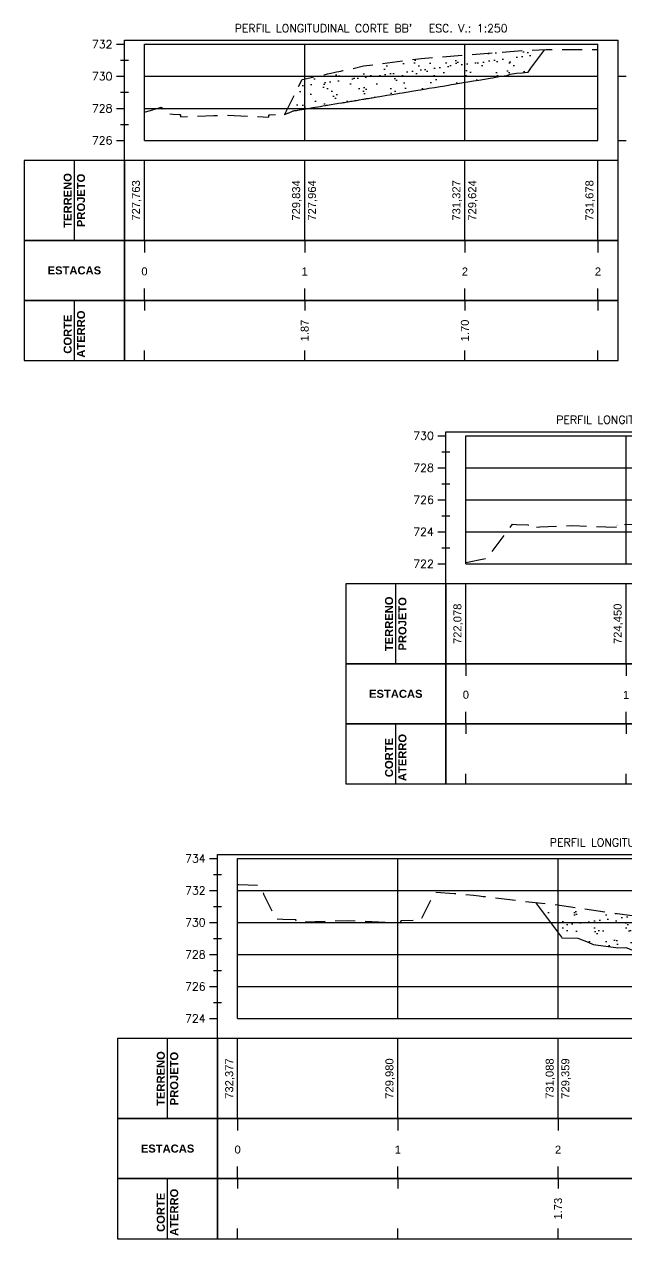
# Model space of a CAD drawing. Header units: millimetres. Extents: x 340454 to 342791, y 6993867 to 6995092.
# Drawn here: x 341146.5 to 341221.7, y 6994940.2 to 6995091.9 of the extents above; entities that cross this region are included whole.
import ezdxf

# ---------------------------------------------------------------- set-up
doc = ezdxf.new("R2010")
doc.units = ezdxf.units.MM
doc.header["$LTSCALE"] = 10
doc.linetypes.add('HIDDEN', pattern=[0.375, 0.25, -0.125])
for name, color, linetype in [('F-SC-HATCH_MATERIAL', 253, 'Continuous'), ('F-VT-CAIXA', 4, 'Continuous'), ('F-VT-COTAS', 2, 'Continuous'), ('F-VT-ESTACA', 4, 'Continuous'), ('F-VT-GREIDE', 6, 'Continuous'), ('F-VT-MALHA', 8, 'Continuous'), ('F-VT-REGUA', 4, 'Continuous'), ('F-VT-TERRENO', 3, 'HIDDEN'), ('F-VT-TITULO', 4, 'Continuous'), ('F-VT-VIEW', 1, 'Continuous')]:
    doc.layers.add(name, color=color, linetype=linetype)
doc.styles.add('ARIAL', font='arial.ttf', dxfattribs={"height": 2})
doc.styles.add('R80', font='romans.shx')

msp = doc.modelspace()

# ---------------------------------------------------------------- hatches: boundary and pattern name
at = {"layer": 'F-SC-HATCH_MATERIAL', "linetype": 'Continuous', "lineweight": -3}
h = msp.add_hatch(dxfattribs=at)
h.set_pattern_fill('AR-SAND', color=30, scale=0.05, style=0)
h.set_pattern_definition([(37.5, (341179.058, 6995080.672), (-0.08, 2.44707), [0, -1.9304, 0, -2.159, 0, -2.06375]), (7.5, (341179.058, 6995080.672), (2.24762, 3.58413), [0, -1.0414, 0, -1.7399, 0, -0.66675]), (327.5, (341177.4959, 6995080.672), (3.95496, 0.00719), [0, -0.635, 0, -2.286, 0, -2.9845]), (317.5, (341177.496, 6995080.672), (3.81778, 1.11465), [0, -0.3175, 0, -1.4986, 0, -1.7145])])
h.paths.add_polyline_path([(341179.06, 6995080.67), (341179.06, 6995080.71), (341179.74, 6995082.08), (341181.21, 6995085), (341181.43, 6995085.05), (341182.19, 6995085.21), (341182.85, 6995085.36), (341183.43, 6995085.49), (341183.94, 6995085.6), (341184.39, 6995085.7), (341184.79, 6995085.79), (341185.16, 6995085.87), (341185.49, 6995085.94), (341185.78, 6995086), (341186.06, 6995086.06), (341186.3, 6995086.12), (341186.53, 6995086.17), (341188.89, 6995086.69), (341196.05, 6995087.62), (341209.03, 6995088.65), (341211.52, 6995088.75), (341209.77, 6995086.41), (341209.41, 6995085.93), (341208.68, 6995085.83), (341207.98, 6995085.79), (341207.16, 6995085.66), (341206.75, 6995085.51), (341206.05, 6995085.4), (341205.34, 6995085.28), (341205.01, 6995085.23), (341204.67, 6995085.17), (341203.96, 6995085.05), (341203.26, 6995084.94), (341202.92, 6995084.88), (341202.59, 6995084.82), (341201.88, 6995084.71), (341201.55, 6995084.65), (341200.84, 6995084.53), (341200.14, 6995084.42), (341199.8, 6995084.36), (341199.46, 6995084.3), (341198.76, 6995084.19), (341198.42, 6995084.13), (341197.72, 6995084.02), (341197.01, 6995083.9), (341196.68, 6995083.84), (341195.97, 6995083.73), (341195.64, 6995083.67), (341194.89, 6995083.55), (341194.44, 6995083.47), (341193.7, 6995083.35), (341193.37, 6995083.29), (341192.46, 6995083.14), (341192.13, 6995083.09), (341191.8, 6995083.03), (341190.89, 6995082.88), (341190.56, 6995082.83), (341189.95, 6995082.73), (341189.89, 6995082.72), (341189.82, 6995082.7), (341189.5, 6995082.65), (341189.42, 6995082.64), (341189.34, 6995082.62), (341189.25, 6995082.61), (341189.18, 6995082.6), (341189.16, 6995082.59), (341189.05, 6995082.58), (341188.92, 6995082.56), (341188.78, 6995082.53), (341188.35, 6995082.46), (341188.19, 6995082.43), (341188, 6995082.4), (341187.79, 6995082.37), (341187.71, 6995082.35), (341187.45, 6995082.31), (341187.37, 6995082.3), (341187.27, 6995082.28), (341186.96, 6995082.23), (341186.85, 6995082.21), (341186.48, 6995082.15), (341186.35, 6995082.13), (341186.2, 6995082.1), (341185.74, 6995082.03), (341185.56, 6995082), (341184.59, 6995081.84), (341184.38, 6995081.8), (341184.26, 6995081.78), (341184.13, 6995081.76), (341183.78, 6995081.7), (341183.47, 6995081.65), (341182.53, 6995081.49), (341181.97, 6995081.4), (341181.18, 6995081.27), (341181.12, 6995081.26), (341180.99, 6995081.24), (341180.87, 6995081.22), (341180.85, 6995081.22), (341180.68, 6995081.19), (341180.63, 6995081.18), (341180.49, 6995081.15), (341180.34, 6995081.13), (341180.26, 6995081.12), (341180.18, 6995081.1), (341180.07, 6995081.09), (341179.47, 6995080.79), (341179.4, 6995080.78), (341179.06, 6995080.65), (341179.06, 6995080.66), (341179.06, 6995080.67), (341179.06, 6995080.67)])
h = msp.add_hatch(dxfattribs=at)
h.set_pattern_fill('AR-SAND', color=30, scale=0.05, style=0)
h.set_pattern_definition([(37.5, (341211.524, 6995088.748), (-0.08, 2.447), [0, -1.9304, 0, -2.159, 0, -2.06375]), (7.5, (341211.524, 6995088.748), (2.2476, 3.584), [0, -1.0414, 0, -1.7399, 0, -0.66675]), (327.5, (341209.962, 6995088.748), (3.955, 0.0072), [0, -0.635, 0, -2.286, 0, -2.9845]), (317.5, (341209.962, 6995088.748), (3.8178, 1.1146), [0, -0.3175, 0, -1.4986, 0, -1.7145])])
h.paths.add_polyline_path([(341211.52, 6995088.75), (341211.52, 6995088.75), (341211.52, 6995088.75)])
h = msp.add_hatch(dxfattribs=at)
h.set_pattern_fill('AR-SAND', color=30, scale=0.05, style=0)
h.set_pattern_definition([(37.5, (341210.3444, 6994982.2123), (-0.08, 2.44707), [0, -1.9304, 0, -2.159, 0, -2.06375]), (7.5, (341210.3444, 6994982.2123), (2.24762, 3.58413), [0, -1.0414, 0, -1.7399, 0, -0.66675]), (327.5, (341208.7823, 6994982.2123), (3.95496, 0.00719), [0, -0.635, 0, -2.286, 0, -2.9845]), (317.5, (341208.7823, 6994982.2123), (3.81778, 1.11465), [0, -0.3175, 0, -1.4986, 0, -1.7145])])
h.paths.add_polyline_path([(341210.34, 6994982.21), (341212.18, 6994982.02), (341224.57, 6994980.26), (341229.32, 6994979.26), (341229.59, 6994979.2), (341229.85, 6994979.15), (341246.58, 6994975.96), (341246.74, 6994975.92), (341246.9, 6994975.88), (341247.07, 6994975.84), (341247.24, 6994975.79), (341247.41, 6994975.75), (341247.57, 6994975.71), (341247.74, 6994975.66), (341247.91, 6994975.62), (341248.08, 6994975.58), (341248.25, 6994975.53), (341248.42, 6994975.49), (341248.59, 6994975.45), (341248.76, 6994975.4), (341248.93, 6994975.36), (341249.1, 6994975.32), (341249.27, 6994975.27), (341249.44, 6994975.23), (341249.61, 6994975.18), (341249.78, 6994975.14), (341249.96, 6994975.1), (341250.13, 6994975.05), (341250.3, 6994975.01), (341250.47, 6994974.96), (341250.64, 6994974.92), (341250.81, 6994974.88), (341250.98, 6994974.83), (341251.15, 6994974.79), (341251.33, 6994974.75), (341251.5, 6994974.7), (341251.67, 6994974.66), (341251.84, 6994974.61), (341252.01, 6994974.57), (341252.18, 6994974.53), (341252.35, 6994974.48), (341252.52, 6994974.44), (341252.69, 6994974.4), (341252.86, 6994974.36), (341253.03, 6994974.31), (341253.2, 6994974.27), (341253.36, 6994974.23), (341253.53, 6994974.19), (341253.7, 6994974.15), (341253.87, 6994974.11), (341254.04, 6994974.07), (341254.2, 6994974.03), (341254.37, 6994973.99), (341254.54, 6994973.95), (341254.7, 6994973.91), (341254.87, 6994973.87), (341255.03, 6994973.83), (341255.2, 6994973.79), (341255.59, 6994973.71), (341254.32, 6994973.71), (341253.42, 6994973.71), (341252.35, 6994973.71), (341251.44, 6994973.71), (341250.37, 6994973.71), (341249.47, 6994973.71), (341248.39, 6994973.71), (341247.49, 6994973.71), (341246.41, 6994973.71), (341245.51, 6994973.71), (341244.44, 6994973.71), (341243.53, 6994973.71), (341242.63, 6994973.71), (341241.56, 6994973.71), (341240.65, 6994973.71), (341230.71, 6994973.71), (341230.71, 6994973.71), (341230.71, 6994973.71), (341228.8, 6994974.01), (341227.62, 6994974.2), (341221.61, 6994976.59), (341220.54, 6994976.53), (341220.35, 6994976.57), (341217.56, 6994976.96), (341216.91, 6994977.23), (341215.64, 6994977.76), (341213.66, 6994977.8), (341213.63, 6994977.8), (341213.57, 6994977.88)])

# ---------------------------------------------------------------- linework, layer by layer
at = {"layer": 'F-VT-CAIXA', "color": 140, "linetype": 'Continuous', "lineweight": -3}
for p, q in [((341159.03, 6995074.9), (341159.03, 6995089.9)), ((341159.03, 6995089.9), (341220.64, 6995089.9)), ((341220.64, 6995074.9), (341220.64, 6995089.9)), ((341158.03, 6995089.4), (341159.03, 6995089.4)), ((341158.53, 6995087.4), (341159.53, 6995087.4)), ((341158.03, 6995085.4), (341159.03, 6995085.4)), ((341220.64, 6995085.4), (341221.64, 6995085.4)), ((341158.53, 6995083.4), (341159.53, 6995083.4)), ((341158.03, 6995081.4), (341159.03, 6995081.4)), ((341158.53, 6995079.4), (341159.53, 6995079.4)), ((341158.03, 6995077.4), (341159.03, 6995077.4)), ((341220.64, 6995077.4), (341221.64, 6995077.4)), ((341199.15, 6995022.01), (341199.15, 6995041.01)), ((341199.15, 6995041.01), (341260.76, 6995041.01)), ((341198.15, 6995040.51), (341199.15, 6995040.51)), ((341198.65, 6995038.51), (341199.65, 6995038.51)), ((341198.15, 6995036.51), (341199.15, 6995036.51)), ((341198.65, 6995034.51), (341199.65, 6995034.51)), ((341198.15, 6995032.51), (341199.15, 6995032.51)), ((341198.65, 6995030.51), (341199.65, 6995030.51)), ((341198.15, 6995028.51), (341199.15, 6995028.51)), ((341198.65, 6995026.51), (341199.65, 6995026.51)), ((341198.15, 6995024.51), (341199.15, 6995024.51)), ((341170.66, 6994965.21), (341170.66, 6994988.21)), ((341170.66, 6994988.21), (341287.39, 6994988.21)), ((341169.66, 6994987.71), (341170.66, 6994987.71)), ((341170.16, 6994985.71), (341171.16, 6994985.71)), ((341169.66, 6994983.71), (341170.66, 6994983.71)), ((341170.16, 6994981.71), (341171.16, 6994981.71)), ((341169.66, 6994979.71), (341170.66, 6994979.71)), ((341170.16, 6994977.71), (341171.16, 6994977.71)), ((341169.66, 6994975.71), (341170.66, 6994975.71)), ((341170.16, 6994973.71), (341171.16, 6994973.71)), ((341169.66, 6994971.71), (341170.66, 6994971.71)), ((341170.16, 6994969.71), (341171.16, 6994969.71)), ((341169.66, 6994967.71), (341170.66, 6994967.71))]:
    msp.add_line(p, q, dxfattribs=at)
for points in [[(341159.03, 6995064.9), (341159.03, 6995074.9), (341146.53, 6995074.9), (341146.53, 6995064.9)], [(341159.03, 6995064.9), (341220.64, 6995064.9), (341220.64, 6995074.9), (341159.03, 6995074.9)], [(341159.03, 6995057.4), (341159.03, 6995064.9), (341146.53, 6995064.9), (341146.53, 6995057.4)], [(341159.03, 6995057.4), (341220.64, 6995057.4), (341220.64, 6995064.9), (341159.03, 6995064.9)], [(341159.03, 6995049.9), (341159.03, 6995057.4), (341146.53, 6995057.4), (341146.53, 6995049.9)], [(341159.03, 6995049.9), (341220.64, 6995049.9), (341220.64, 6995057.4), (341159.03, 6995057.4)], [(341199.15, 6995012.01), (341199.15, 6995022.01), (341186.65, 6995022.01), (341186.65, 6995012.01)], [(341199.15, 6995012.01), (341260.76, 6995012.01), (341260.76, 6995022.01), (341199.15, 6995022.01)], [(341199.15, 6995004.51), (341199.15, 6995012.01), (341186.65, 6995012.01), (341186.65, 6995004.51)], [(341199.15, 6995004.51), (341260.76, 6995004.51), (341260.76, 6995012.01), (341199.15, 6995012.01)], [(341199.15, 6994997.01), (341199.15, 6995004.51), (341186.65, 6995004.51), (341186.65, 6994997.01)], [(341199.15, 6994997.01), (341260.76, 6994997.01), (341260.76, 6995004.51), (341199.15, 6995004.51)], [(341170.66, 6994955.21), (341170.66, 6994965.21), (341158.16, 6994965.21), (341158.16, 6994955.21)], [(341170.66, 6994955.21), (341287.39, 6994955.21), (341287.39, 6994965.21), (341170.66, 6994965.21)], [(341170.66, 6994947.71), (341170.66, 6994955.21), (341158.16, 6994955.21), (341158.16, 6994947.71)], [(341170.66, 6994947.71), (341287.39, 6994947.71), (341287.39, 6994955.21), (341170.66, 6994955.21)], [(341170.66, 6994940.21), (341170.66, 6994947.71), (341158.16, 6994947.71), (341158.16, 6994940.21)], [(341170.66, 6994940.21), (341287.39, 6994940.21), (341287.39, 6994947.71), (341170.66, 6994947.71)]]:
    msp.add_3dface(points, dxfattribs=at)
at = {"layer": 'F-VT-COTAS', "color": 7, "linetype": 'Continuous', "lineweight": -3}
for p, q in [((341161.53, 6995064.9), (341161.53, 6995074.9)), ((341181.53, 6995064.9), (341181.53, 6995074.9)), ((341201.53, 6995064.9), (341201.53, 6995074.9)), ((341218.14, 6995064.9), (341218.14, 6995074.9)), ((341161.53, 6995057.4), (341161.53, 6995056.15)), ((341181.53, 6995057.4), (341181.53, 6995056.15)), ((341201.53, 6995057.4), (341201.53, 6995056.15)), ((341218.14, 6995057.4), (341218.14, 6995056.15)), ((341161.53, 6995049.9), (341161.53, 6995051.15)), ((341181.53, 6995049.9), (341181.53, 6995051.15)), ((341201.53, 6995049.9), (341201.53, 6995051.15)), ((341218.14, 6995049.9), (341218.14, 6995051.15)), ((341201.65, 6995012.01), (341201.65, 6995022.01)), ((341221.65, 6995012.01), (341221.65, 6995022.01)), ((341201.65, 6995004.51), (341201.65, 6995003.26)), ((341221.65, 6995004.51), (341221.65, 6995003.26)), ((341201.65, 6994997.01), (341201.65, 6994998.26)), ((341221.65, 6994997.01), (341221.65, 6994998.26)), ((341173.16, 6994955.21), (341173.16, 6994965.21)), ((341193.16, 6994955.21), (341193.16, 6994965.21)), ((341213.16, 6994955.21), (341213.16, 6994965.21)), ((341173.16, 6994947.71), (341173.16, 6994946.46)), ((341193.16, 6994947.71), (341193.16, 6994946.46)), ((341213.16, 6994947.71), (341213.16, 6994946.46)), ((341173.16, 6994940.21), (341173.16, 6994941.46)), ((341193.16, 6994940.21), (341193.16, 6994941.46)), ((341213.16, 6994940.21), (341213.16, 6994941.46))]:
    msp.add_line(p, q, dxfattribs=at)
at = {"layer": 'F-VT-ESTACA', "color": 7, "linetype": 'Continuous', "lineweight": -3}
for p, q in [((341161.53, 6995064.9), (341161.53, 6995063.4)), ((341181.53, 6995064.9), (341181.53, 6995063.4)), ((341201.53, 6995064.9), (341201.53, 6995063.4)), ((341218.14, 6995064.9), (341218.14, 6995063.4)), ((341161.53, 6995057.4), (341161.53, 6995058.9)), ((341181.53, 6995057.4), (341181.53, 6995058.9)), ((341201.53, 6995057.4), (341201.53, 6995058.9)), ((341218.14, 6995057.4), (341218.14, 6995058.9)), ((341201.65, 6995012.01), (341201.65, 6995010.51)), ((341221.65, 6995012.01), (341221.65, 6995010.51)), ((341201.65, 6995004.51), (341201.65, 6995006.01)), ((341221.65, 6995004.51), (341221.65, 6995006.01)), ((341173.16, 6994955.21), (341173.16, 6994953.71)), ((341193.16, 6994955.21), (341193.16, 6994953.71)), ((341213.16, 6994955.21), (341213.16, 6994953.71)), ((341173.16, 6994947.71), (341173.16, 6994949.21)), ((341193.16, 6994947.71), (341193.16, 6994949.21)), ((341213.16, 6994947.71), (341213.16, 6994949.21))]:
    msp.add_line(p, q, dxfattribs=at)
at = {"layer": 'F-VT-GREIDE', "color": 220, "linetype": 'Continuous', "lineweight": -3, "flags": 128}
for points in [[(341179.06, 6995080.67), (341179.06, 6995080.67), (341179.06, 6995080.67), (341179.06, 6995080.66), (341179.06, 6995080.65), (341179.4, 6995080.78), (341179.47, 6995080.79), (341180.07, 6995081.09), (341180.18, 6995081.1), (341180.26, 6995081.12), (341180.34, 6995081.13), (341180.49, 6995081.15), (341180.63, 6995081.18), (341180.68, 6995081.19), (341180.85, 6995081.22), (341180.87, 6995081.22), (341180.99, 6995081.24), (341181.12, 6995081.26), (341181.18, 6995081.27), (341181.97, 6995081.4), (341182.53, 6995081.49), (341183.47, 6995081.65), (341183.78, 6995081.7), (341184.13, 6995081.76), (341184.26, 6995081.78), (341184.38, 6995081.8), (341184.59, 6995081.84), (341185.56, 6995082), (341185.74, 6995082.03), (341186.2, 6995082.1), (341186.35, 6995082.13), (341186.48, 6995082.15), (341186.85, 6995082.21), (341186.96, 6995082.23), (341187.27, 6995082.28), (341187.37, 6995082.3), (341187.45, 6995082.31), (341187.71, 6995082.35), (341187.79, 6995082.37), (341188, 6995082.4), (341188.19, 6995082.43), (341188.35, 6995082.46), (341188.78, 6995082.53), (341188.92, 6995082.56), (341189.05, 6995082.58), (341189.16, 6995082.59), (341189.18, 6995082.6), (341189.25, 6995082.61), (341189.34, 6995082.62), (341189.42, 6995082.64), (341189.5, 6995082.65), (341189.82, 6995082.7), (341189.89, 6995082.72), (341189.95, 6995082.73), (341190.56, 6995082.83), (341190.89, 6995082.88), (341191.8, 6995083.03), (341192.13, 6995083.09), (341192.46, 6995083.14), (341193.37, 6995083.29), (341193.7, 6995083.35), (341194.44, 6995083.47), (341194.89, 6995083.55), (341195.64, 6995083.67), (341195.97, 6995083.73), (341196.68, 6995083.84), (341197.01, 6995083.9), (341197.72, 6995084.02), (341198.42, 6995084.13), (341198.76, 6995084.19), (341199.46, 6995084.3), (341199.8, 6995084.36), (341200.14, 6995084.42), (341200.84, 6995084.53), (341201.55, 6995084.65), (341201.88, 6995084.71), (341202.59, 6995084.82), (341202.92, 6995084.88), (341203.26, 6995084.94), (341203.96, 6995085.05), (341204.67, 6995085.17), (341205.01, 6995085.23), (341205.34, 6995085.28), (341206.05, 6995085.4), (341206.75, 6995085.51), (341207.16, 6995085.66), (341207.98, 6995085.79), (341208.68, 6995085.83), (341209.41, 6995085.93), (341209.77, 6995086.41), (341211.52, 6995088.75)], [(341210.34, 6994982.21), (341213.57, 6994977.88), (341213.63, 6994977.8), (341213.66, 6994977.8), (341215.64, 6994977.76), (341216.91, 6994977.23), (341217.56, 6994976.96), (341220.35, 6994976.57), (341220.54, 6994976.53), (341221.61, 6994976.59), (341227.62, 6994974.2)]]:
    msp.add_lwpolyline(points, dxfattribs=at)
at = {"layer": 'F-VT-MALHA', "color": 8, "linetype": 'Continuous', "lineweight": -3}
for p, q in [((341161.53, 6995089.4), (341218.14, 6995089.4)), ((341161.53, 6995077.4), (341161.53, 6995089.4)), ((341181.53, 6995077.4), (341181.53, 6995089.4)), ((341201.53, 6995077.4), (341201.53, 6995089.4)), ((341218.14, 6995077.4), (341218.14, 6995089.4)), ((341161.53, 6995085.4), (341218.14, 6995085.4)), ((341161.53, 6995081.4), (341218.14, 6995081.4)), ((341161.53, 6995077.4), (341218.14, 6995077.4)), ((341201.65, 6995040.51), (341258.26, 6995040.51)), ((341201.65, 6995024.51), (341201.65, 6995040.51)), ((341221.65, 6995024.51), (341221.65, 6995040.51)), ((341201.65, 6995036.51), (341258.26, 6995036.51)), ((341201.65, 6995032.51), (341258.26, 6995032.51)), ((341201.65, 6995028.51), (341258.26, 6995028.51)), ((341201.65, 6995024.51), (341258.26, 6995024.51)), ((341173.16, 6994987.71), (341284.89, 6994987.71)), ((341173.16, 6994967.71), (341173.16, 6994987.71)), ((341193.16, 6994967.71), (341193.16, 6994987.71)), ((341213.16, 6994967.71), (341213.16, 6994987.71)), ((341173.16, 6994983.71), (341284.89, 6994983.71)), ((341173.16, 6994979.71), (341284.89, 6994979.71)), ((341173.16, 6994975.71), (341284.89, 6994975.71)), ((341173.16, 6994971.71), (341284.89, 6994971.71)), ((341173.16, 6994967.71), (341284.89, 6994967.71))]:
    msp.add_line(p, q, dxfattribs=at)
at = {"layer": 'F-VT-TERRENO', "color": 84, "linetype": 'HIDDEN', "lineweight": -3, "flags": 128}
for points in [[(341161.53, 6995080.92), (341161.55, 6995080.93), (341161.66, 6995080.95), (341162.1, 6995081.09), (341162.57, 6995081.23), (341162.63, 6995081.24), (341163.1, 6995081.38), (341163.6, 6995081.54), (341163.6, 6995081.54), (341163.63, 6995081.55), (341163.66, 6995081.49), (341164.04, 6995080.73), (341164.13, 6995080.72), (341165.07, 6995080.68), (341165.85, 6995080.65), (341165.92, 6995080.65), (341165.92, 6995080.65), (341165.97, 6995080.65), (341165.97, 6995080.65), (341165.98, 6995080.64), (341165.99, 6995080.64), (341165.99, 6995080.64), (341165.99, 6995080.64), (341166, 6995080.63), (341166, 6995080.62), (341166, 6995080.62), (341166.01, 6995080.61), (341166.01, 6995080.61), (341166.01, 6995080.61), (341166.01, 6995080.6), (341166.02, 6995080.6), (341166.02, 6995080.58), (341166.02, 6995080.57), (341166.02, 6995080.57), (341166.02, 6995080.56), (341166.04, 6995080.35), (341170.2, 6995080.5), (341171.54, 6995080.55), (341174.59, 6995080.42), (341177.05, 6995080.31), (341177.06, 6995080.44), (341177.07, 6995080.53), (341177.07, 6995080.54), (341177.07, 6995080.55), (341177.07, 6995080.56), (341177.07, 6995080.56), (341177.08, 6995080.57), (341177.08, 6995080.58), (341177.08, 6995080.58), (341177.09, 6995080.59), (341177.09, 6995080.59), (341177.09, 6995080.6), (341177.1, 6995080.6), (341177.1, 6995080.61), (341177.1, 6995080.61), (341177.11, 6995080.61), (341177.11, 6995080.61), (341177.12, 6995080.61), (341177.14, 6995080.61), (341177.17, 6995080.61), (341177.93, 6995080.64), (341179.05, 6995080.68), (341179.74, 6995082.08), (341181.21, 6995085), (341181.43, 6995085.05), (341182.19, 6995085.21), (341182.85, 6995085.36), (341183.43, 6995085.49), (341183.94, 6995085.6), (341184.39, 6995085.7), (341184.79, 6995085.79), (341185.16, 6995085.87), (341185.49, 6995085.94), (341185.78, 6995086), (341186.06, 6995086.06), (341186.3, 6995086.12), (341186.53, 6995086.17), (341188.89, 6995086.69), (341196.05, 6995087.62), (341209.03, 6995088.65), (341211.66, 6995088.75), (341218.14, 6995088.75)], [(341201.65, 6995024.67), (341204.31, 6995025.21), (341205.17, 6995026.36), (341207.49, 6995029.44), (341207.98, 6995029.42), (341209.37, 6995029.37), (341209.4, 6995029.37), (341209.41, 6995029.37), (341209.42, 6995029.37), (341209.42, 6995029.37), (341209.43, 6995029.36), (341209.43, 6995029.36), (341209.44, 6995029.36), (341209.44, 6995029.35), (341209.44, 6995029.35), (341209.45, 6995029.34), (341209.45, 6995029.34), (341209.45, 6995029.33), (341209.46, 6995029.32), (341209.46, 6995029.32), (341209.46, 6995029.31), (341209.46, 6995029.3), (341209.46, 6995029.29), (341209.46, 6995029.29), (341209.47, 6995029.23), (341209.49, 6995029.07), (341210.9, 6995029.12), (341214.99, 6995029.29), (341219.13, 6995029.12), (341220.49, 6995029.07), (341220.49, 6995029.12), (341220.51, 6995029.29), (341220.51, 6995029.3), (341220.51, 6995029.3), (341220.51, 6995029.32), (341220.51, 6995029.32), (341220.52, 6995029.33), (341220.52, 6995029.33), (341220.52, 6995029.34), (341220.53, 6995029.35), (341220.53, 6995029.35), (341220.53, 6995029.36), (341220.54, 6995029.36), (341220.54, 6995029.36), (341220.54, 6995029.36), (341220.55, 6995029.37), (341220.55, 6995029.37), (341220.56, 6995029.37), (341220.59, 6995029.37), (341220.61, 6995029.37), (341221.06, 6995029.39), (341222.49, 6995029.44), (341222.52, 6995029.52), (341222.66, 6995029.8), (341223.35, 6995029.97), (341225.72, 6995030.56), (341227.48, 6995031), (341228.83, 6995031.33), (341229.91, 6995031.59), (341230.79, 6995031.8), (341231.52, 6995031.97), (341232.14, 6995032.12), (341232.67, 6995032.24), (341233.12, 6995032.35), (341233.52, 6995032.45), (341233.87, 6995032.53), (341234.19, 6995032.6), (341234.46, 6995032.67), (341234.71, 6995032.73), (341239.64, 6995033.91), (341255.03, 6995036.26), (341258.26, 6995036.68)], [(341173.16, 6994984.46), (341173.29, 6994984.45), (341175.85, 6994984.35), (341176.4, 6994983.26), (341177.94, 6994980.18), (341178.82, 6994980.14), (341180.34, 6994980.07), (341180.38, 6994980.07), (341180.38, 6994980.07), (341180.39, 6994980.07), (341180.39, 6994980.07), (341180.4, 6994980.06), (341180.4, 6994980.06), (341180.4, 6994980.06), (341180.41, 6994980.05), (341180.41, 6994980.05), (341180.42, 6994980.04), (341180.42, 6994980.04), (341180.42, 6994980.03), (341180.43, 6994980.02), (341180.43, 6994980.02), (341180.43, 6994980.01), (341180.43, 6994980), (341180.43, 6994979.99), (341180.43, 6994979.99), (341180.44, 6994979.95), (341180.46, 6994979.77), (341184.26, 6994979.88), (341186.99, 6994979.97), (341188.18, 6994979.91), (341193.53, 6994979.65), (341193.54, 6994979.77), (341193.55, 6994979.87), (341193.55, 6994979.87), (341193.56, 6994979.88), (341193.56, 6994979.89), (341193.56, 6994979.9), (341193.56, 6994979.91), (341193.56, 6994979.91), (341193.57, 6994979.92), (341193.57, 6994979.93), (341193.57, 6994979.93), (341193.58, 6994979.93), (341193.58, 6994979.94), (341193.59, 6994979.94), (341193.59, 6994979.94), (341193.59, 6994979.95), (341193.6, 6994979.95), (341193.6, 6994979.95), (341193.62, 6994979.95), (341193.65, 6994979.95), (341195.53, 6994980), (341196.05, 6994980.02), (341197.53, 6994982.97), (341197.81, 6994983.52), (341197.9, 6994983.51), (341200.2, 6994983.33), (341201.63, 6994983.22), (341202.6, 6994983.12), (341203.3, 6994983.04), (341203.82, 6994982.97), (341208.31, 6994982.42), (341212.18, 6994982.02), (341224.57, 6994980.26), (341229.32, 6994979.26), (341229.59, 6994979.2), (341229.85, 6994979.15), (341246.58, 6994975.96), (341246.74, 6994975.92), (341246.9, 6994975.88), (341247.07, 6994975.84), (341247.24, 6994975.79), (341247.41, 6994975.75), (341247.57, 6994975.71), (341247.74, 6994975.66), (341247.91, 6994975.62), (341248.08, 6994975.58), (341248.25, 6994975.53), (341248.42, 6994975.49), (341248.59, 6994975.45), (341248.76, 6994975.4), (341248.93, 6994975.36), (341249.1, 6994975.32), (341249.27, 6994975.27), (341249.44, 6994975.23), (341249.61, 6994975.18), (341249.78, 6994975.14), (341249.96, 6994975.1), (341250.13, 6994975.05), (341250.3, 6994975.01), (341250.47, 6994974.96), (341250.64, 6994974.92), (341250.81, 6994974.88), (341250.98, 6994974.83), (341251.15, 6994974.79), (341251.33, 6994974.75), (341251.5, 6994974.7), (341251.67, 6994974.66), (341251.84, 6994974.61), (341252.01, 6994974.57), (341252.18, 6994974.53), (341252.35, 6994974.48), (341252.52, 6994974.44), (341252.69, 6994974.4), (341252.86, 6994974.36), (341253.03, 6994974.31), (341253.2, 6994974.27), (341253.36, 6994974.23), (341253.53, 6994974.19), (341253.7, 6994974.15), (341253.87, 6994974.11), (341254.04, 6994974.07), (341254.2, 6994974.03), (341254.37, 6994973.99), (341254.54, 6994973.95), (341254.7, 6994973.91), (341254.87, 6994973.87), (341255.03, 6994973.83), (341255.2, 6994973.79), (341255.69, 6994973.68), (341266.33, 6994971.94), (341266.47, 6994971.91), (341266.61, 6994971.89), (341266.76, 6994971.87), (341266.9, 6994971.84), (341267.04, 6994971.82), (341267.18, 6994971.8), (341267.32, 6994971.77), (341267.46, 6994971.75), (341267.61, 6994971.73), (341267.75, 6994971.7), (341267.89, 6994971.68), (341268.03, 6994971.66), (341268.17, 6994971.63), (341268.31, 6994971.6), (341268.46, 6994971.57), (341268.6, 6994971.54), (341268.74, 6994971.51), (341269.86, 6994971.27), (341270, 6994971.24), (341270.14, 6994971.21), (341270.28, 6994971.19), (341282.11, 6994969.25), (341282.21, 6994969.24), (341282.31, 6994969.22), (341282.41, 6994969.2), (341282.51, 6994969.19), (341282.61, 6994969.17), (341282.71, 6994969.16), (341282.8, 6994969.14), (341282.9, 6994969.12), (341283, 6994969.11), (341283.1, 6994969.09), (341283.2, 6994969.07), (341283.3, 6994969.06), (341283.4, 6994969.04), (341283.5, 6994969.03), (341283.6, 6994969.01), (341283.7, 6994968.99), (341283.8, 6994968.97), (341283.9, 6994968.96), (341284, 6994968.94), (341284.1, 6994968.92), (341284.2, 6994968.91), (341284.3, 6994968.89), (341284.4, 6994968.87), (341284.5, 6994968.86), (341284.6, 6994968.84), (341284.7, 6994968.82), (341284.8, 6994968.81), (341284.89, 6994968.79)]]:
    msp.add_lwpolyline(points, dxfattribs=at)
at = {"layer": 'F-VT-VIEW', "color": 255, "linetype": 'Continuous', "lineweight": -3}
for p, q in [((341152.78, 6995064.9), (341152.78, 6995074.9)), ((341152.78, 6995049.9), (341152.78, 6995057.4)), ((341192.9, 6995012.01), (341192.9, 6995022.01)), ((341192.9, 6994997.01), (341192.9, 6995004.51)), ((341164.41, 6994955.21), (341164.41, 6994965.21)), ((341164.41, 6994940.21), (341164.41, 6994947.71))]:
    msp.add_line(p, q, dxfattribs=at)

# ---------------------------------------------------------------- texts
at = {"layer": 'F-VT-COTAS', "color": 2, "linetype": 'Continuous', "lineweight": -3, "char_height": 1, "rotation": 90}
for s, insert, attachment_point, style in [('{\\C86;\\c32543;727,763}', (341161.15, 6995069.9), 8, 'ARIAL'), ('{\\C86;\\c32543;729,834}', (341181.15, 6995069.9), 8, 'ARIAL'), ('{\\fArial|b0|i0|c0|p34;\\C220;727,964}', (341182.53, 6995069.9), 5, 'ARIAL'), ('{\\C86;\\c32543;731,327}', (341201.15, 6995069.9), 8, 'ARIAL'), ('{\\fArial|b0|i0|c0|p34;\\C220;729,624}', (341202.53, 6995069.9), 5, 'ARIAL'), ('{\\C86;\\c32543;731,678}', (341217.76, 6995069.9), 8, 'ARIAL'), ('{\\fArial|b0|i0|c0|p34;\\C220;}', (341162.53, 6995069.9), 5, 'ARIAL'), ('{\\fArial|b0|i0|c0|p34;\\C220;}', (341219.14, 6995069.9), 5, 'ARIAL'), ('{\\fArial|b0|i0|c0|p34;\\C240;1.87}', (341181.53, 6995053.65), 5, 'R80'), ('{\\fArial|b0|i0|c0|p34;\\C240;1.70}', (341201.53, 6995053.65), 5, 'R80'), ('{\\fArial|b0|i0|c0|p34;\\C240;}', (341161.53, 6995053.65), 5, 'R80'), ('{\\fArial|b0|i0|c0|p34;\\C164;\\c10823936;}', (341161.53, 6995053.65), 5, 'R80'), ('{\\fArial|b0|i0|c0|p34;\\C164;\\c10823936;}', (341181.53, 6995053.65), 5, 'R80'), ('{\\fArial|b0|i0|c0|p34;\\C164;\\c10823936;}', (341201.53, 6995053.65), 5, 'R80'), ('{\\fArial|b0|i0|c0|p34;\\C240;}', (341218.14, 6995053.65), 5, 'R80'), ('{\\fArial|b0|i0|c0|p34;\\C164;\\c10823936;}', (341218.14, 6995053.65), 5, 'R80'), ('{\\C86;\\c32543;722,078}', (341201.28, 6995017.01), 8, 'ARIAL'), ('{\\C86;\\c32543;724,450}', (341221.28, 6995017.01), 8, 'ARIAL'), ('{\\fArial|b0|i0|c0|p34;\\C220;}', (341202.65, 6995017.01), 5, 'ARIAL'), ('{\\fArial|b0|i0|c0|p34;\\C240;}', (341201.65, 6995000.76), 5, 'R80'), ('{\\fArial|b0|i0|c0|p34;\\C164;\\c10823936;}', (341201.65, 6995000.76), 5, 'R80'), ('{\\fArial|b0|i0|c0|p34;\\C240;}', (341221.65, 6995000.76), 5, 'R80'), ('{\\fArial|b0|i0|c0|p34;\\C164;\\c10823936;}', (341221.65, 6995000.76), 5, 'R80'), ('{\\C86;\\c32543;732,377}', (341172.79, 6994960.21), 8, 'ARIAL'), ('{\\C86;\\c32543;729,980}', (341192.79, 6994960.21), 8, 'ARIAL'), ('{\\C86;\\c32543;731,088}', (341212.79, 6994960.21), 8, 'ARIAL'), ('{\\fArial|b0|i0|c0|p34;\\C220;729,359}', (341214.16, 6994960.21), 5, 'ARIAL'), ('{\\fArial|b0|i0|c0|p34;\\C220;}', (341174.16, 6994960.21), 5, 'ARIAL'), ('{\\fArial|b0|i0|c0|p34;\\C220;}', (341194.16, 6994960.21), 5, 'ARIAL'), ('{\\fArial|b0|i0|c0|p34;\\C240;}', (341173.16, 6994943.96), 5, 'R80'), ('{\\fArial|b0|i0|c0|p34;\\C164;\\c10823936;}', (341173.16, 6994943.96), 5, 'R80'), ('{\\fArial|b0|i0|c0|p34;\\C240;}', (341193.16, 6994943.96), 5, 'R80'), ('{\\fArial|b0|i0|c0|p34;\\C164;\\c10823936;}', (341193.16, 6994943.96), 5, 'R80'), ('{\\fArial|b0|i0|c0|p34;\\C240;1.73}', (341213.16, 6994943.96), 5, 'R80'), ('{\\fArial|b0|i0|c0|p34;\\C164;\\c10823936;}', (341213.16, 6994943.96), 5, 'R80')]:
    msp.add_mtext(s, dxfattribs=dict(at, insert=insert, attachment_point=attachment_point, style=style))
at = {"layer": 'F-VT-ESTACA', "color": 2, "linetype": 'Continuous', "lineweight": -3, "char_height": 1, "attachment_point": 8, "style": 'ARIAL'}
for s, insert in [('{\\fArial|b0|i0|c0|p34;0}', (341161.53, 6995060.52)), ('{\\fArial|b0|i0|c0|p34;1}', (341181.53, 6995060.52)), ('{\\fArial|b0|i0|c0|p34;2}', (341201.53, 6995060.52)), ('{\\fArial|b0|i0|c0|p34;2}', (341218.14, 6995060.52)), ('{\\fArial|b0|i0|c0|p34;0}', (341201.65, 6995007.64)), ('{\\fArial|b0|i0|c0|p34;1}', (341221.65, 6995007.64)), ('{\\fArial|b0|i0|c0|p34;0}', (341173.16, 6994950.83)), ('{\\fArial|b0|i0|c0|p34;1}', (341193.16, 6994950.83)), ('{\\fArial|b0|i0|c0|p34;2}', (341213.16, 6994950.83))]:
    msp.add_mtext(s, dxfattribs=dict(at, insert=insert))
at = {"layer": 'F-VT-REGUA', "color": 140, "linetype": 'Continuous', "lineweight": -3, "char_height": 1, "attachment_point": 6, "style": 'ARIAL'}
for s, insert in [('{\\Fromans.shx|c0;732}', (341157.53, 6995089.4)), ('{\\Fromans.shx|c0;730}', (341157.53, 6995085.4)), ('{\\Fromans.shx|c0;728}', (341157.53, 6995081.4)), ('{\\Fromans.shx|c0;726}', (341157.53, 6995077.4)), ('{\\Fromans.shx|c0;730}', (341197.65, 6995040.51)), ('{\\Fromans.shx|c0;728}', (341197.65, 6995036.51)), ('{\\Fromans.shx|c0;726}', (341197.65, 6995032.51)), ('{\\Fromans.shx|c0;724}', (341197.65, 6995028.51)), ('{\\Fromans.shx|c0;722}', (341197.65, 6995024.51)), ('{\\Fromans.shx|c0;734}', (341169.16, 6994987.71)), ('{\\Fromans.shx|c0;732}', (341169.16, 6994983.71)), ('{\\Fromans.shx|c0;730}', (341169.16, 6994979.71)), ('{\\Fromans.shx|c0;728}', (341169.16, 6994975.71)), ('{\\Fromans.shx|c0;726}', (341169.16, 6994971.71)), ('{\\Fromans.shx|c0;724}', (341169.16, 6994967.71))]:
    msp.add_mtext(s, dxfattribs=dict(at, insert=insert))
at = {"layer": 'F-VT-TITULO', "color": 140, "linetype": 'Continuous', "lineweight": -3, "char_height": 1, "attachment_point": 8, "style": 'R80'}
for s, insert in [("{\\Fromans.shx|c0;\\C7;PERFIL LONGITUDINAL CORTE BB'  ^IESC. V.: 1:250}", (341189.83, 6995090.9)), ("{\\Fromans.shx|c0;\\C7;PERFIL LONGITUDINAL CORTE DD'  ^IESC. V.: 1:250}", (341229.96, 6995042.01)), ("{\\Fromans.shx|c0;\\C7;PERFIL LONGITUDINAL CORTE AA'  ^IESC. V.: 1:250}", (341229.03, 6994989.21))]:
    msp.add_mtext(s, dxfattribs=dict(at, insert=insert))
at = {"layer": 'F-VT-VIEW', "color": 1, "linetype": 'Continuous', "lineweight": -3, "char_height": 1, "attachment_point": 5, "rotation": 90, "style": 'ARIAL'}
for s, insert in [('{\\fArial|b1|i0|c0|p34;\\C86;\\c32543;TERRENO\\C4;\\P\\C220;PROJETO}', (341152.78, 6995069.9)), ('{\\fArial|b1|i0|c0|p34;\\C240;CORTE\\C4;\\P\\C164;\\c10823936;ATERRO}', (341152.78, 6995053.2)), ('{\\fArial|b1|i0|c0|p34;\\C86;\\c32543;TERRENO\\C4;\\P\\C220;PROJETO}', (341192.9, 6995017.01)), ('{\\fArial|b1|i0|c0|p34;\\C240;CORTE\\C4;\\P\\C164;\\c10823936;ATERRO}', (341192.9, 6995000.31)), ('{\\fArial|b1|i0|c0|p34;\\C86;\\c32543;TERRENO\\C4;\\P\\C220;PROJETO}', (341164.41, 6994960.21)), ('{\\fArial|b1|i0|c0|p34;\\C240;CORTE\\C4;\\P\\C164;\\c10823936;ATERRO}', (341164.41, 6994943.5))]:
    msp.add_mtext(s, dxfattribs=dict(at, insert=insert))
at = {"layer": 'F-VT-VIEW', "color": 2, "linetype": 'Continuous', "lineweight": -3, "char_height": 1, "attachment_point": 5, "style": 'ARIAL'}
for insert in [(341152.78, 6995061.15), (341192.9, 6995008.26), (341164.41, 6994951.46)]:
    msp.add_mtext('{\\fArial|b1|i0|c0|p34;\\C2;ESTACAS}', dxfattribs=dict(at, insert=insert))

doc.saveas('drawing.dxf')
